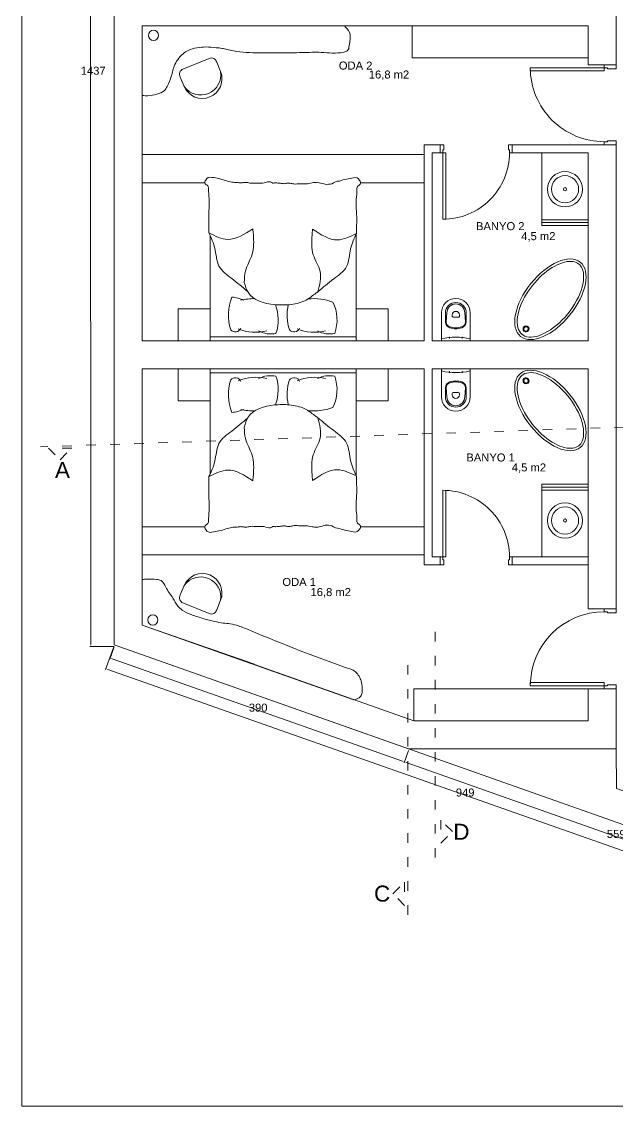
# Model space of a CAD drawing. Header units: inches. Extents: x 3473 to 6569, y -2621 to 2096.
# Drawn here: x 3481 to 4225, y -2621 to -1265 of the extents above; entities that cross this region are included whole.
import ezdxf

# ---------------------------------------------------------------- set-up
doc = ezdxf.new("R2010")
doc.units = ezdxf.units.IN
doc.header["$MEASUREMENT"] = 0
doc.linetypes.add('ACAD_ISO03W100', pattern=[30, 12, -18])
for name, color, linetype, lineweight in [('0.20', 150, 'Continuous', 20), ('GÖRÜNÜŞ-1', 3, 'Continuous', 25), ('kapı', 140, 'Continuous', 20), ('mevcut DUVAR', 71, 'Continuous', 40), ('olcu', 144, 'Continuous', 0), ('TEFRİŞ BANYO GRUBU', 173, 'Continuous', 5)]:
    doc.layers.add(name, color=color, linetype=linetype, lineweight=lineweight)
doc.layers.add('FURN', color=151, linetype='Continuous')
doc.styles.add('Annotative', font='arial.ttf')

msp = doc.modelspace()

# ---------------------------------------------------------------- linework, layer by layer
at = {"color": 7, "lineweight": 0}
for p, q in [((3481.342350074614, -2620.549189490746), (3481.342350074614, -552.6464856799212)), ((3567.590641271477, -2043.304829247539), (3567.151668279566, -611.7790890372697)), ((3596.872471907981, -759.3180152717657), (3596.872390957961, -1319.391234908595)), ((3631.872398040182, -1270.391239967308), (3884.415665822501, -1270.391239967308)), ((3631.872398040182, -1270.391239967308), (3631.872398040182, -1357.489977639817)), ((3968.703053313396, -1310.531202019135), (3968.703059115004, -1270.391288651022)), ((3968.703059115004, -1270.391288651022), (4188.693697331805, -1270.340077673608)), ((4188.693709260458, -1270.3913204473), (4188.703053313392, -1310.531233258431)), ((4188.703053313392, -1310.531233258431), (3968.703053313396, -1310.531202019135)), ((3596.872383731269, -1369.391234908588), (3596.87239095799, -1319.391234908591)), ((3596.872383731233, -1369.391234908592), (3596.872328871382, -1748.953167221106)), ((3983.693647318404, -1663.953223130178), (3983.693647318404, -1418.95322144969)), ((4003.693647318404, -1418.95322144969), (3983.693647318404, -1418.95322144969)), ((4008.193643428928, -1418.95322144969), (4003.693643429227, -1418.95322144969)), ((4003.693647318404, -1428.95322144969), (4003.693647318404, -1418.95322144969)), ((4093.693643423282, -1418.953189987692), (4093.693643423282, -1428.95322144969)), ((4188.693647318404, -1418.95322144969), (4093.693643423282, -1418.95322144969)), ((3983.693659242516, -1431.377865832795), (3631.872314056564, -1431.377916683179)), ((3993.693647318404, -1663.953224575525), (3993.693647318404, -1428.95322144969)), ((3993.693647318404, -1428.95322144969), (4003.693647318404, -1428.95322144969)), ((4010.713646924539, -1428.953221449689), (4003.691315558529, -1428.953221178741)), ((4093.693643423282, -1428.95322144969), (4090.273646919291, -1428.95322144969)), ((4188.693647318404, -1428.95322144969), (4093.693643423282, -1428.95322144969)), ((4130.858477228842, -1429.120583777538), (4130.858450954575, -1520.013187814772)), ((4188.693720284234, -1429.120600495935), (4130.858477228842, -1429.120583777538)), ((4188.693687724798, -1428.95322144969), (4188.693668212633, -1554.391328076333)), ((4188.693694009967, -1520.01320453317), (4188.693720284234, -1429.120600495935)), ((3709.979342219741, -1466.37791185258), (3631.872319115279, -1466.377923141754)), ((3983.693664301231, -1466.377872291369), (3904.42381846901, -1466.37788374861)), ((3898.838663705913, -1490.177803158308), (3898.838663705913, -1495.329377525151)), ((4130.858453087304, -1512.635274975946), (4188.693696142695, -1512.635291694344)), ((4130.85845202094, -1516.324231395359), (4188.693695076331, -1516.324248113757)), ((3898.838663705913, -1530.597539633421), (3898.838663705913, -1664.007889112564)), ((4130.858450954575, -1520.013187814772), (4188.693694009967, -1520.01320453317)), ((3716.727319710598, -1664.007889112564), (3716.727319710598, -1532.669593667614)), ((3676.727319710598, -1663.95320592764), (3676.727319710598, -1623.95320592764)), ((3676.727319710598, -1623.95320592764), (3716.727319710598, -1623.95320592764)), ((3716.727319710598, -1623.95320592764), (3716.727319710598, -1663.95320592764)), ((3898.838663705913, -1664.007889112564), (3898.838663705913, -1624.007889112564)), ((3898.838663705913, -1624.007889112564), (3938.838663705913, -1624.007889112564)), ((3938.838663705913, -1624.007889112564), (3938.838663705913, -1664.007889112564)), ((3716.727319710598, -1663.95320592764), (3676.727319710598, -1663.95320592764)), ((3716.727319710598, -1658.95320592764), (3898.838663705913, -1658.95320592764)), ((3938.838663705913, -1664.007889112564), (3898.838663705913, -1664.007889112564)), ((3716.727319710598, -1698.953197704996), (3676.727319710598, -1698.953197704996)), ((3676.727319710598, -1698.953197704996), (3676.727319710598, -1738.953197704996)), ((3716.727319710598, -1698.898514520072), (3716.727319710598, -1830.236809965021)), ((3716.727319710598, -1698.953197704996), (3898.838663705913, -1698.953197704996)), ((3716.727319710598, -1738.953197704996), (3716.727319710598, -1698.953197704996)), ((3716.727319710598, -1703.953197704996), (3898.838663705913, -1703.953197704996)), ((3898.838663705913, -1832.308863999215), (3898.838663705913, -1698.898514520072)), ((3938.838663705913, -1698.898514520072), (3898.838663705913, -1698.898514520072)), ((3898.838663705913, -1698.898514520072), (3898.838663705913, -1738.898514520072)), ((3938.838663705913, -1738.898514520072), (3938.838663705913, -1698.898514520072)), ((3983.693647318404, -1698.953223130185), (3983.693647318404, -1943.953252759792)), ((3993.693647318404, -1698.953224575532), (3993.693647318404, -1933.953252759792)), ((3676.727319710598, -1738.953197704996), (3716.727319710598, -1738.953197704996)), ((3898.838663705913, -1738.898514520072), (3938.838663705913, -1738.898514520072)), ((4130.858404263011, -1933.953252759792), (4130.858404263011, -1843.060648722553)), ((4130.858404263011, -1843.060648722553), (4188.693647318404, -1843.060648722553)), ((4188.693647318404, -1843.060648722553), (4188.693647318404, -1933.953252759792)), ((4130.858404263011, -1846.749605141966), (4188.693647318404, -1846.749605141966)), ((4130.858404263011, -1850.43856156138), (4188.693647318404, -1850.43856156138)), ((3898.838663705913, -1872.728600474328), (3898.838663705913, -1867.577026107485)), ((3709.979342219741, -1896.528491780056), (3631.872319115279, -1896.528480490882)), ((3983.693664301231, -1896.528531341267), (3904.42381846901, -1896.528519884025)), ((3983.693659242516, -1931.528531341266), (3631.872314056564, -1931.528480490882)), ((3993.693647318404, -1933.953252759792), (4003.693647318404, -1933.953252759792)), ((4010.713646924539, -1933.953252759793), (4003.691315558529, -1933.953253030741)), ((4003.693647318404, -1933.953252759792), (4003.693647318404, -1943.953252759792)), ((4093.693643423282, -1933.953252759792), (4090.273646919291, -1933.953252759792)), ((4188.693647318404, -1933.953252759792), (4093.693643423282, -1933.953252759792)), ((4093.693643423282, -1943.95328422179), (4093.693643423282, -1933.953252759792)), ((4188.693647318404, -1933.953252759792), (4130.858404263011, -1933.953252759792)), ((4003.693647318404, -1943.953252759792), (3983.693647318404, -1943.953252759792)), ((4008.193643428928, -1943.953252759792), (4003.693643429227, -1943.953252759792)), ((4188.693647318404, -1943.953252759792), (4093.693643423282, -1943.953252759792)), ((3631.872298062602, -1962.111522987944), (3631.872289790809, -2019.165676930566)), ((3631.872289790809, -2019.165676930566), (3896.186399163206, -2112.568720334534)), ((4223.693565443748, -2265.423931347327), (3596.872282016168, -2043.918473906584)), ((3596.872286238665, -2043.918483652233), (3964.19320770343, -2173.721966488694)), ((3594.154215505461, -2061.431657434724), (3956.80012782068, -2189.457953956623)), ((3970.849535775197, -2138.953101377551), (3771.872282665722, -2068.638727897684)), ((3588.917564705687, -2074.51424871425), (4478.952271811167, -2388.506996300281)), ((3970.84954157742, -2098.813186389895), (3970.858885630355, -2138.953099201026)), ((3970.84954157742, -2098.813186389895), (4188.69359772738, -2098.900153465497)), ((4188.685595806496, -2138.896326588245), (4188.701585683827, -2098.843240850545)), ((4188.693583723148, -2138.953245581039), (4188.693597767179, -2098.78632185775)), ((4483.564287832457, -2375.423553613359), (3961.514942284338, -2191.122443239576)), ((4498.456123131368, -2320.460574429731), (4223.904634234242, -2223.439856593494)), ((4223.693565443748, -2265.423931347327), (4490.900290266994, -2359.849164141227)), ((6568.557608177187, -2620.549189490746), (3481.342350074614, -2620.549189490746))]:
    msp.add_line(p, q, dxfattribs=at)
at = {"color": 7, "linetype": 'ACAD_ISO03W100', "lineweight": 0}
for p, q in [((4233.352066993575, -1771.923591750765), (3504.974966096743, -1796.461598329537)), ((3543.71596654036, -1798.157287705945), (3514.734035752559, -1798.157287705945)), ((3514.734035752559, -1798.157287705945), (3529.225001146459, -1812.665823237498)), ((3529.225001146459, -1812.665823237498), (3543.71596654036, -1798.157287705945)), ((3997.655803156576, -2309.828928014478), (3997.655803156576, -2023.549936365649)), ((3963.487488387774, -2381.108908396824), (3963.487488387774, -2055.042535694065)), ((4004.479517620895, -2262.807629111718), (4004.479517620895, -2291.789559899518)), ((4018.988053152449, -2277.298594505618), (4004.479517620895, -2262.807629111718)), ((4004.479517620895, -2291.789559899518), (4018.988053152449, -2277.298594505618)), ((3944.885538704506, -2354.970441021085), (3959.394074236059, -2340.479475627185)), ((3959.394074236059, -2340.479475627185), (3959.394074236059, -2369.461406414986)), ((3959.394074236059, -2369.461406414986), (3944.885538704506, -2354.970441021085))]:
    msp.add_line(p, q, dxfattribs=at)
at = {"color": 7, "lineweight": 0}
for centre, radius in [((3645.880212347519, -1282.27530174703), 6.392457970711046), ((4159.637733259658, -1474.56689411536), 22), ((4159.637733259658, -1474.56689411536), 17), ((4159.637733259658, -1474.56689411536), 2.009189976235854), ((4159.637673430961, -1888.506950741172), 22), ((4159.637673430961, -1888.506950741172), 17), ((4159.637673430961, -1888.506950741172), 2.009189976235854), ((3645.062467819059, -2012.826186582398), 6.392457970711046)]:
    msp.add_circle(centre, radius, dxfattribs=at)
for points in [[(3737.544286319753, -1300.158540756252), (3745.915780569543, -1301.750192724561), (3761.592955369037, -1303.565636636282), (3778.178953402617, -1304.246430584244), (3802.717139141343, -1304.246430584244), (3831.572230044228, -1303.792569606318), (3855.201602944173, -1303.565636636282), (3883.375071223883, -1303.338708628391), (3888.146388005174, -1301.296331746635), (3890.191235084145, -1295.169215987713), (3891.100058318232, -1289.949817222572), (3890.418446090363, -1278.603302698495), (3890.39569670026, -1278.554714691199), (3884.415665822511, -1270.391239967328)], [(3631.872398040199, -1357.489977639823), (3638.940551815613, -1357.85188543587), (3649.996799257176, -1355.823605957907), (3659.247957804648, -1351.541677102068), (3663.083797693078, -1346.132928519437), (3668.047833733261, -1333.512506889674), (3672.560587154643, -1318.863805781977), (3677.524623194884, -1310.750677945878), (3689.032153255364, -1301.060000507394), (3700.088400696986, -1297.904896340493), (3711.144658533973, -1296.778071651555), (3724.006015660358, -1297.679531402697), (3731.452064523008, -1298.580991153853), (3737.544286319753, -1300.158540756252)], [(3868.637841810589, -1467.881048972369), (3860.163299030508, -1468.380477079205), (3852.908749370894, -1466.432602416098), (3850.363339910342, -1465.913238683555)], [(3769.896038176666, -1524.021673311625), (3738.667638689105, -1537.330427655979), (3715.149847178487, -1529.245894924883)], [(3715.149847178487, -1529.245894924883), (3722.435377007467, -1548.421351116136), (3727.583901154343, -1570.622929628007), (3743.530808543437, -1586.21211162956), (3763.273685796361, -1602.25686183371)], [(3759.183127147262, -1591.021115514421), (3760.611273355375, -1576.76380914147), (3769.061475929979, -1555.875946383458), (3770.52195986174, -1531.332568160855), (3769.896038176666, -1524.021673311625)], [(3851.101355272403, -1602.774550491813), (3853.76376771339, -1577.281497799544), (3845.313565138844, -1556.393635041532), (3843.853081207082, -1531.850256818958), (3844.479002892098, -1524.539361969713)], [(3844.479002892098, -1524.539361969713), (3875.707402379601, -1537.848116314053), (3899.225193890277, -1529.763583582957)], [(3899.225193890277, -1529.763583582957), (3891.939664061298, -1548.939039774239), (3886.791139914421, -1571.140618286081), (3870.844232525269, -1586.729800287663), (3851.101355272403, -1602.774550491813)], [(3815.429667841177, -1619.016736550591), (3834.723158960696, -1613.958563684238), (3847.169843414158, -1605.61816529643), (3851.101355272403, -1602.774550491813)], [(3815.429667841177, -1743.889667082083), (3834.723158960696, -1748.947839948436), (3847.169843414158, -1757.288238336245), (3851.101355272403, -1760.131853140891)], [(3715.149847178487, -1833.660508707791), (3722.435377007467, -1814.485052516538), (3727.583901154343, -1792.283474004667), (3743.530808543437, -1776.694292003114), (3763.273685796361, -1760.649541798964)], [(3851.101355272403, -1760.131853140891), (3853.76376771339, -1785.62490583313), (3845.313565138844, -1806.512768591143), (3843.853081207082, -1831.056146813717), (3844.479002892098, -1838.367041662961)], [(3899.225193890277, -1833.142820049718), (3891.939664061298, -1813.96736385845), (3886.791139914421, -1791.765785346593), (3870.844232525269, -1776.176603345011), (3851.101355272403, -1760.131853140891)], [(3759.183127147262, -1771.885288118283), (3760.611273355375, -1786.142594491204), (3769.061475929979, -1807.030457249217), (3770.52195986174, -1831.57383547182), (3769.896038176666, -1838.884730321064)], [(3769.896038176666, -1838.884730321064), (3738.667638689105, -1825.575975976695), (3715.149847178487, -1833.660508707791)], [(3844.479002892098, -1838.367041662961), (3875.707402379601, -1825.058287318621), (3899.225193890277, -1833.142820049718)], [(3868.637841810589, -1895.025354660305), (3860.163299030508, -1894.525926553484), (3852.908749370894, -1896.473801216576), (3850.363339910342, -1896.993164949119)]]:
    msp.add_spline(points, degree=3, dxfattribs=at)
msp.add_open_spline([(3631.872298063652, -1962.104294530945), (3633.853461105318, -1962.049996490168), (3639.751633422798, -1961.888272937402), (3647.435255228833, -1961.669879517052), (3657.152327418735, -1963.129657060126), (3661.832378227147, -1974.272356157409), (3669.543457882013, -1983.862818954338), (3675.031218095392, -1994.628549846078), (3682.966779821902, -2002.146550296195), (3694.353478139674, -2006.907560136679), (3707.985084622283, -2011.113442651666), (3721.056634524022, -2014.78642748695), (3732.194707163027, -2016.702359337811), (3742.299101952871, -2017.561105864588), (3753.780493009603, -2020.425349047102), (3803.169913903577, -2041.463706559764), (3850.294853324827, -2059.965545714149), (3897.541867795051, -2076.273400424674), (3902.82651455485, -2082.352700993855), (3906.185818188707, -2092.041087745296), (3906.958004154381, -2100.220564647403), (3905.438987805508, -2108.002320118409), (3900.828746982501, -2111.495988041308), (3897.886304077459, -2112.175910689548), (3896.186399163213, -2112.568720334544)], degree=3, knots=[0.2630609383529227, 0.2630609383529227, 0.2630609383529227, 0.2630609383529227, 6.191193535986377, 17.91827404754298, 23.86410399470991, 33.79379929296931, 50.4569437917765, 62.0395091107707, 69.42322477027778, 82.76745636807033, 98.47341637774524, 112.3832708474749, 123.4232798306581, 132.3291231820442, 142.7704323995685, 158.7421401094242, 293.168329878948, 294.7962489406005, 308.5253092988328, 314.8657110029575, 325.5609268610189, 333.1813014809189, 336.9804524849675, 342.1780465484923, 342.1780465484923, 342.1780465484923, 342.1780465484923], dxfattribs=at)
at = {"layer": '0.20', "color": 7, "lineweight": 0}
for centre, radius, start, end in [((3704.79254351995, -1331.631335503755), 25.19919804938647, 215.5586394657039, 9.281355768249995), ((3706.849592713826, -1336.61677262049), 24.54228811425846, 203.2965225682044, 21.50333522057523), ((3704.79254351995, -1984.275068128881), 25.19919804938647, 350.71864423175, 144.4413605342961), ((3706.849592713826, -1979.289631012146), 24.54228811425846, 338.4966647793619, 156.7034774317956)]:
    msp.add_arc(centre, radius, start, end, dxfattribs=at)
for points in [[(3796.443148812396, -1466.748073136812), (3795.024518050079, -1466.826831985833), (3791.91353951057, -1465.40439955474), (3784.147346986574, -1466.713493551491), (3775.20389704546, -1466.858636625082), (3767.240039422351, -1467.033353019011), (3762.362246214296, -1466.123034674412), (3759.155765075819, -1466.078450854679), (3754.823599607509, -1466.719061190102), (3752.919915815699, -1466.475776480016), (3748.121878955979, -1466.07006449133), (3743.793400860101, -1465.718298203297), (3736.305210225459, -1463.819056611464)], [(3850.363339910342, -1465.913238683555), (3845.796108026232, -1466.318926535518), (3838.029915502178, -1467.628020532269), (3829.086465561064, -1467.773163605874), (3821.122607937956, -1467.947879999818), (3816.2448147299, -1467.037561655205), (3813.038333591481, -1466.992977835456), (3808.706168123113, -1467.633588170909), (3806.802484331361, -1467.390303460794), (3802.004447471641, -1466.984591472123), (3797.675969375763, -1466.632825184075), (3796.443148812396, -1466.748073136812)], [(3815.429667841177, -1619.016736550591), (3796.972554623382, -1618.755436243751), (3763.951925736095, -1603.395470144096), (3759.183127147262, -1591.021115514421)], [(3815.429667841177, -1743.889667082083), (3796.972554623382, -1744.150967388923), (3763.951925736095, -1759.510933488578), (3759.183127147262, -1771.885288118283)], [(3796.443148812396, -1896.158330495862), (3795.024518050079, -1896.079571646871), (3791.91353951057, -1897.502004077935), (3784.147346986574, -1896.192910081183), (3775.20389704546, -1896.047767007592), (3767.240039422351, -1895.873050613664), (3762.362246214296, -1896.783368958262), (3759.155765075819, -1896.827952777996), (3754.823599607509, -1896.187342442572), (3752.919915815699, -1896.430627152658), (3748.121878955979, -1896.836339141344), (3743.793400860101, -1897.188105429406), (3736.305210225459, -1899.08734702121)], [(3850.363339910342, -1896.993164949119), (3845.796108026232, -1896.587477097157), (3838.029915502178, -1895.278383100405), (3829.086465561064, -1895.1332400268), (3821.122607937956, -1894.958523632857), (3816.2448147299, -1895.86884197747), (3813.038333591481, -1895.913425797218), (3808.706168123113, -1895.272815461765), (3806.802484331361, -1895.516100171881), (3802.004447471641, -1895.921812160552), (3797.675969375763, -1896.273578448614), (3796.443148812396, -1896.158330495862)]]:
    msp.add_spline(points, degree=3, dxfattribs=at)
at = {"layer": 'FURN', "color": 7, "lineweight": 0}
for p, q in [((3682.688842446863, -1324.369628093943), (3715.418733991509, -1311.0357050359)), ((3724.864363396119, -1315.791095364285), (3729.683645103837, -1327.620664721308)), ((3679.270881991483, -1334.357879310216), (3684.308227867613, -1346.322996229749)), ((3679.270881991483, -1981.54852432242), (3684.308227867613, -1969.583407402887)), ((3682.688842446863, -1991.536775538693), (3715.418733991509, -2004.870698596735)), ((3724.864363396119, -2000.115308268351), (3729.683645103837, -1988.285738911328))]:
    msp.add_line(p, q, dxfattribs=at)
for centre, radius, start, end in [((3718.059731140013, -1317.518384579206), 6.999999999999999, 14.27858489865023, 112.1656293653247), ((3685.329839595376, -1330.852307637246), 6.999999999999999, 112.1656293653247, 210.0526738316466), ((3713.723769131178, -1465.914912469917), 3.772943323645471, 131.5379597804344, 258.0482984750615), ((3716.842844138021, -1465.647468753915), 6.175103187009611, 73.13885869040209, 155.5418678322591), ((3705.399396677199, -1557.339890983359), 98.49525761526554, 71.71283817592094, 82.27795620840782), ((3908.975644391551, -1557.857579641204), 98.49525761526554, 97.72204379159217, 108.287161824079), ((3897.532196930731, -1466.16515741176), 6.175103187009611, 24.45813216774091, 106.8611413095979), ((3900.651271937572, -1466.432601127762), 3.772943323645471, 281.9517015249385, 48.46204021956557), ((3709.162245964125, -1473.581291501464), 5.485643084060605, 358.7526300697091, 46.44053343638653), ((3836.168895710774, -1473.369250054147), 121.5227586437418, 180.1562768114962, 186.2292168052706), ((3879.179243189269, -1481.611285809902), 17.31012844095959, 93.67462564450392, 127.5152833863028), ((3778.206145357978, -1473.886938711991), 121.5227586437418, 353.7707831947294, 359.8437231885038), ((3905.212795104625, -1474.098980159309), 5.485643084060605, 133.5594665636135, 181.2473699302909), ((3641.248463256229, -1492.235901683885), 74.33255586837494, 352.5491667163142, 4.382951175056642), ((3973.126577812521, -1492.753590341729), 74.33255586837494, 175.6170488249434, 187.4508332836858), ((4149.58948214608, -1512.441551143557), 434.7645137320893, 178.6073421038737, 182.2151252921834), ((3464.78555892267, -1512.959239801402), 434.7645137320893, 357.7848747078166, 1.392657896126323), ((3799.405723094312, -1631.605946762878), 60.06152000270235, 158.1985898708481, 197.9610466945983), ((3735.598782080841, -1671.293978622994), 62.51365496232899, 68.24009892033494, 82.60948579128), ((3771.883658626873, -1685.577507734253), 74.28717747759002, 89.82728087964327, 103.1377882690176), ((3845.295286705311, -1685.577507734253), 74.28717747759002, 70.62628414998834, 94.93186417853008), ((3750.345220847471, -1637.778796853504), 51.27597759914432, 340.7910034575359, 21.66814976337856), ((3872.817351172752, -1631.605946762878), 60.06152000270235, 167.9380584908495, 197.9610466945983), ((3823.756848925911, -1637.778796853504), 51.27597759914432, 340.7910034575359, 25.75663131222453), ((3748.000269121508, -1645.343882192362), 7.463347796528228, 219.8589228020187, 337.3514715142778), ((3773.51006241451, -1596.678839394122), 56.64614143414914, 247.3495968715114, 284.1188558637682), ((3792.073814142936, -1623.911558946598), 31.45795564925837, 241.7162388803004, 282.2833714366034), ((3821.411897199946, -1645.343882192362), 7.463347796528228, 219.8589228020187, 337.3514715142778), ((3846.92169049295, -1596.678839394122), 56.64614143414914, 247.3495968715114, 284.1188558637682), ((3865.485442221375, -1623.911558946598), 31.45795564925837, 241.7162388803004, 282.2833714366034), ((3792.073814142936, -1738.994844686038), 31.45795564925837, 77.71662856339663, 118.2837611196996), ((3865.485442221375, -1738.994844686038), 31.45795564925837, 77.71662856339663, 118.2837611196996), ((3799.405723094312, -1731.300456869758), 60.06152000270235, 162.0389533054258, 201.8014101291519), ((3748.000269121508, -1717.562521440274), 7.463347796528228, 22.64852848572219, 140.1410771979631), ((3773.51006241451, -1766.227564238514), 56.64614143414914, 75.8811441362317, 112.6504031284886), ((3750.345220847471, -1725.127606779132), 51.27597759914432, 338.3318502365969, 19.2089965424883), ((3872.817351172752, -1731.300456869758), 60.06152000270235, 162.0389533054258, 192.0619415091739), ((3821.411897199946, -1717.562521440274), 7.463347796528228, 22.64852848572219, 140.1410771979631), ((3846.92169049295, -1766.227564238514), 56.64614143414914, 75.8811441362317, 112.6504031284886), ((3823.756848925911, -1725.127606779132), 51.27597759914432, 334.2433686877754, 19.2089965424883), ((3845.295286705311, -1677.328895898383), 74.28717747759002, 265.0681358214699, 289.3737158500116), ((3735.598782080841, -1691.612425009642), 62.51365496232899, 277.39051420872, 291.7599010796651), ((3771.883658626873, -1677.328895898383), 74.28717747759002, 256.8622117309824, 270.1727191203568), ((4149.58948214608, -1850.464852489078), 434.7645137320893, 177.7848747078166, 181.3926578961263), ((3464.78555892267, -1849.947163831234), 434.7645137320893, 358.6073421038737, 2.215125292183403), ((3641.248463256229, -1870.670501948751), 74.33255586837494, 355.6170488249434, 7.450833283685829), ((3973.126577812521, -1870.152813290906), 74.33255586837494, 172.5491667163141, 184.3829511750566), ((3836.168895710774, -1889.537153578489), 121.5227586437418, 173.7707831947295, 179.8437231885038), ((3778.206145357978, -1889.019464920644), 121.5227586437418, 0.1562768114962128, 6.229216805270547), ((3713.723769131178, -1896.991491162719), 3.772943323645471, 101.9517015249385, 228.4620402195656), ((3709.162245964125, -1889.325112131172), 5.485643084060605, 313.5594665636135, 1.247369930290874), ((3879.179243189269, -1881.295117822734), 17.31012844095959, 232.4847166136972, 266.325374355496), ((3905.212795104625, -1888.807423473327), 5.485643084060605, 178.7526300697091, 226.4405334363865), ((3900.651271937572, -1896.473802504874), 3.772943323645471, 311.5379597804344, 78.0482984750615), ((3716.842844138021, -1897.258934878721), 6.175103187009611, 204.4581321677409, 286.8611413095978), ((3705.399396677199, -1805.566512649277), 98.49525761526554, 277.7220437915922, 288.2871618240791), ((3908.975644391551, -1805.048823991432), 98.49525761526554, 251.712838175921, 262.2779562084078), ((3897.532196930731, -1896.741246220876), 6.175103187009611, 253.1388586904021, 335.541867832259), ((3685.329839595376, -1985.054095995389), 6.999999999999999, 149.9473261683308, 247.8343706346753), ((3718.059731140013, -1998.38801905343), 6.999999999999999, 247.8343706346753, 345.7214151013498)]:
    msp.add_arc(centre, radius, start, end, dxfattribs=at)
at = {"layer": 'GÖRÜNÜŞ-1', "color": 7, "lineweight": 0}
for p, q in [((3631.872383731262, -1369.391239967294), (3631.872390957979, -1319.3912399673)), ((3983.693647318404, -1698.953223130185), (3631.872336098107, -1698.953172279806)), ((4188.693647318404, -1698.953252759792), (3993.693647318404, -1698.953224575532)), ((4223.904634234242, -2223.439856593494), (4223.69338635841, -2173.722003995479))]:
    msp.add_line(p, q, dxfattribs=at)
at = {"layer": 'kapı', "color": 7, "linetype": 'Continuous', "lineweight": 0}
for p, q in [((4116.232111103819, -1326.753190767271), (4116.232112502091, -1322.753190767488)), ((4116.293680952543, -1322.753190772468), (4208.693680947626, -1322.753223072526)), ((4208.693679549354, -1326.753223072317), (4116.293679554271, -1326.753190772251)), ((4208.693682275983, -1318.953223072732), (4208.693680947626, -1322.753223072526)), ((4208.693680947626, -1322.753223072526), (4208.693679549354, -1326.753223072317)), ((4208.693680947626, -1322.753223072526), (4212.693680947411, -1322.753224470806)), ((4212.693680947411, -1322.753224470806), (4212.693680527927, -1323.95322447074)), ((4212.693680527927, -1323.95322447074), (4223.693680527344, -1323.953228315984)), ((4223.693680527344, -1323.953228315984), (4223.693682275182, -1318.953228316252)), ((4008.193643428925, -1418.953219876593), (4003.693643429227, -1418.95322144969)), ((4008.193645666231, -1425.353219604485), (4008.193643428925, -1418.953219876593)), ((4089.193643423584, -1418.953191560791), (4089.194463893659, -1425.343506766324)), ((4093.693643423282, -1418.953189987692), (4089.193643423584, -1418.953191560791)), ((4212.693648647343, -1415.153224465884), (4208.693648647558, -1415.153223067611)), ((4208.693648647558, -1415.153223067611), (4208.693647319201, -1418.953223067409)), ((4223.693649066242, -1413.953228311193), (4212.693649066828, -1413.953224465942)), ((4212.693649066828, -1413.953224465942), (4212.693648647343, -1415.153224465884)), ((4223.693647318401, -1418.953228310925), (4223.693649066242, -1413.953228311193)), ((4003.691315558529, -1428.953221178741), (4007.111315558305, -1428.953219983184)), ((4007.111315558305, -1428.953219983184), (4007.111314299827, -1425.353219982844)), ((4007.111314299827, -1425.353219982844), (4008.191314299756, -1425.3532196053)), ((4007.113675995658, -1512.113219990272), (4007.113646924773, -1428.953219982368)), ((4007.113646924773, -1428.953219982368), (4010.713646924539, -1428.953218723888)), ((4010.713646924539, -1428.953218723888), (4010.713675995424, -1512.113218731792)), ((4089.191309409995, -1425.374173587188), (4090.271309409924, -1425.374173209642)), ((4090.271309409924, -1425.374173209642), (4090.273646919283, -1428.95319091148)), ((4007.113675995658, -1850.79325421921), (4007.113646924773, -1933.953254227114)), ((4010.713646924539, -1933.953255485594), (4010.713675995424, -1850.79325547769)), ((4003.691315558529, -1933.953253030741), (4007.111315558305, -1933.953254226298)), ((4007.111315558305, -1933.953254226298), (4007.111314299827, -1937.553254226638)), ((4007.111314299827, -1937.553254226638), (4008.191314299756, -1937.553254604182)), ((4007.113646924773, -1933.953254227114), (4010.713646924539, -1933.953255485594)), ((4008.193645666231, -1937.553254604997), (4008.193643428925, -1943.953254332889)), ((4089.191309409995, -1937.532300622294), (4090.271309409924, -1937.53230099984)), ((4089.193643423584, -1943.953282648691), (4089.194463893659, -1937.562967443158)), ((4090.271309409924, -1937.53230099984), (4090.273646919283, -1933.953283298002)), ((4008.193643428925, -1943.953254332889), (4003.693643429227, -1943.953252759792)), ((4093.693643423282, -1943.95328422179), (4089.193643423584, -1943.953282648691)), ((4208.701624236467, -2002.586328857031), (4208.701625564933, -1998.786328857143)), ((4212.701624236754, -2002.586330255414), (4208.701624236467, -2002.586328857031)), ((4212.701623817237, -2003.786330255377), (4212.701624236754, -2002.586330255414)), ((4223.701623818019, -2003.786334100939), (4212.701623817237, -2003.786330255377)), ((4223.701625566003, -1998.786334101096), (4223.701623818019, -2003.786334100939)), ((4208.701593332139, -2090.986328854304), (4116.301593325556, -2090.986296551587)), ((4116.301593325556, -2090.986296551587), (4116.301591927172, -2094.986296551467)), ((4116.301591927172, -2094.986296551467), (4208.701591933751, -2094.986328854176)), ((4208.701591933751, -2094.986328854176), (4208.701593332139, -2090.986328854304)), ((4208.701590605288, -2098.786328854061), (4208.701591933751, -2094.986328854176)), ((4208.701591933751, -2094.986328854176), (4212.701591934038, -2094.986330252565)), ((4212.701591934038, -2094.986330252565), (4212.701592353555, -2093.786330252601)), ((4212.701592353555, -2093.786330252601), (4223.701592354338, -2093.786334098163)), ((4223.701592354338, -2093.786334098163), (4223.701590606354, -2098.786334098006))]:
    msp.add_line(p, q, dxfattribs=at)
for centre, major_axis, ratio, start_param, end_param in [((4208.693680947626, -1322.753223072526), (-11.22990837531546, -91.71504324250039), 0.9999999999999996, -1.448959665083718, 0.1218366617111792), ((4007.113646924773, -1428.953219982368), (0.004130120480543226, -83.15999990534695), 0.9999999998389797, -4.931517069572955e-05, 1.570747011624221)]:
    msp.add_ellipse(centre, major_axis=major_axis, ratio=ratio, start_param=start_param, end_param=end_param, dxfattribs=at)
at = {"layer": 'kapı', "color": 7, "linetype": 'Continuous', "lineweight": 0, "extrusion": (0, 0, -1)}
msp.add_ellipse((4007.113646924773, -1933.953254227114), major_axis=(0.004130120480543226, 83.15999990534695), ratio=0.9999999998389797, start_param=-4.931517069572955e-05, end_param=1.570747011624221, dxfattribs=at)
at = {"layer": 'kapı', "color": 7, "linetype": 'Continuous', "lineweight": 0, "extrusion": (0, 0, -0.9999999999999999)}
msp.add_ellipse((4208.701591933751, -2094.986328854176), major_axis=(-92.39999962957879, -0.008346933577174798), ratio=0.999999999897915, start_param=9.068437557591125e-05, end_param=1.570887011170453, dxfattribs=at)
at = {"layer": 'mevcut DUVAR', "color": 7, "linetype": 'Continuous', "lineweight": 0}
for p, q in [((4223.69370217827, -1319.391325506009), (4223.69372825536, -1138.970383170827)), ((3631.872390957965, -1319.391239967303), (3631.872398040182, -1270.391239967308)), ((3631.872398040182, -1270.391239967308), (3771.872398040175, -1270.391260202166)), ((3771.872398040175, -1270.391260202166), (4188.693709260458, -1270.3913204473)), ((4188.693709260458, -1270.3913204473), (4188.693702365498, -1318.95321452588)), ((4188.693702331425, -1318.95321452588), (4223.693702331414, -1318.953229482886)), ((3631.872341156829, -1663.953172279804), (3631.872383731229, -1369.391239967286)), ((4223.693647318404, -1418.953224280698), (4188.693647318404, -1418.95322144969)), ((4223.693668212626, -1554.391315333951), (4223.693687760236, -1418.953224280702)), ((4188.693668212612, -1554.391328076333), (4188.693652377112, -1663.953252759788)), ((4223.693611184729, -1948.953254249996), (4223.693668212615, -1554.39131533395)), ((3786.872341157324, -1663.949700708523), (3631.872341156829, -1663.953172279804)), ((3983.693647318404, -1663.953223130178), (3786.872341156818, -1663.953194682674)), ((4188.693652377112, -1663.953252759788), (3993.693647318404, -1663.953224575525)), ((3631.872328871375, -1748.953172279808), (3631.872336098107, -1698.95317227981)), ((3631.872336098107, -1698.953172279806), (3983.693647318404, -1698.953223130185)), ((3993.693647318404, -1698.953224575532), (4188.693647318404, -1698.953252759792)), ((4188.693647318404, -1698.953252759792), (4188.693603982124, -1998.786327613834)), ((4188.693647318404, -1698.953252759792), (4188.693641537023, -1738.953246896803)), ((3596.872328871382, -1748.953167221106), (3596.872286238665, -2043.918483652233)), ((3631.872289816297, -2019.165676930507), (3631.872328871375, -1748.953172279808)), ((4188.693630696908, -1813.953257261231), (4188.693622024829, -1873.953261051459)), ((4223.693602776025, -1998.786328520526), (4223.693611184729, -1948.953254249996)), ((4188.693603982124, -1998.786327613834), (4223.69360606697, -1998.786328520526)), ((3772.099477198743, -2067.991046171363), (3631.872289790809, -2019.165676930566)), ((4223.701590606354, -2098.786334098006), (4188.693597767179, -2098.786321857749)), ((4223.693578697851, -2173.722003995505), (4223.693588059171, -2098.786334095208)), ((4188.693583723148, -2138.953245581039), (3970.849535775197, -2138.953101377551)), ((4223.69338635841, -2173.722003995479), (4223.693583723166, -2138.953075131841)), ((4223.693583723166, -2138.953075131841), (4223.693583721994, -2138.953281844935)), ((3964.19320770343, -2173.721966488694), (4223.69338635841, -2173.722003995479))]:
    msp.add_line(p, q, dxfattribs=at)
at = {"layer": 'olcu', "color": 7, "lineweight": 0}
for p, q in [((3596.397980950797, -2045.795995682434), (3566.341407947568, -2045.80521243866)), ((3596.190049141442, -2046.385393139734), (3586.144111257824, -2074.861316391421)), ((3596.814919763569, -2046.385164089581), (3591.38068595288, -2061.778116409143)), ((3964.175646542454, -2176.075949894475), (3958.741412731764, -2191.468902214037)), ((3964.175646542433, -2176.07594989447), (3958.741412731757, -2191.468902213994))]:
    msp.add_line(p, q, dxfattribs=at)
for points in [[(3568.007307918553, -2043.304701477986), (3567.1739746244, -2043.304957017093), (3567.591407888798, -2045.804829129999)], [(3594.292922945711, -2061.038756229419), (3594.015508065212, -2061.82455864003), (3591.796808273629, -2060.599412793226)], [(3589.056185911922, -2074.121317076057), (3588.778943499452, -2074.907180352443), (3586.559974876528, -2073.682521476841)], [(3956.93883526093, -2189.065052751317), (3956.66142038043, -2189.850855161928), (3959.157535052514, -2190.290198598121)], [(3961.653649724588, -2190.72954203427), (3961.376234844089, -2191.515344444881), (3959.157535052506, -2190.290198598077)]]:
    msp.add_solid(points, dxfattribs=at)
at = {"layer": 'TEFRİŞ BANYO GRUBU', "color": 7, "lineweight": 0}
for p, q in [((4005.300833164666, -1664.120571387674), (4005.300843282094, -1629.120571387675)), ((4010.300840088433, -1640.168649642296), (4010.300843282094, -1629.120572833022)), ((4011.125028607229, -1640.201900632802), (4012.100843282097, -1629.120573353347)), ((4018.800842539124, -1631.690789011588), (4018.800842039615, -1633.418779765406)), ((4019.800841750545, -1634.418780054475), (4026.800841750543, -1634.41878207796)), ((4027.800842539123, -1631.690791613212), (4027.800842039614, -1633.41878236703)), ((4035.476651550412, -1640.201907672111), (4034.50084328209, -1629.120579828501)), ((4036.300840088431, -1640.1686571581), (4036.300843282093, -1629.120580348826)), ((4041.300833164664, -1664.120581794172), (4041.300843282093, -1629.120581794173)), ((4023.300833164664, -1664.120576590923), (4005.300833164666, -1664.120571387674)), ((4015.550833995817, -1661.245312701593), (4015.55083467762, -1658.88669997439)), ((4023.300833164664, -1664.120576590923), (4041.300833164664, -1664.120581794172)), ((4031.050833995815, -1661.245317182168), (4031.050834677618, -1658.886704454965)), ((4005.300828130138, -1698.953228854796), (4005.300828130138, -1733.953228854796)), ((4023.300828130138, -1698.953228854796), (4005.300828130138, -1698.953228854796)), ((4015.550828130138, -1701.828490503838), (4015.550828130138, -1704.187103231041)), ((4023.300828130138, -1698.953228854796), (4041.300828130138, -1698.953228854796)), ((4031.050828130138, -1701.828490503838), (4031.050828130138, -1704.187103231041)), ((4041.300828130138, -1698.953228854796), (4041.300828130138, -1733.953228854796)), ((4010.300828130138, -1722.905152045521), (4010.300828130138, -1733.953228854796)), ((4011.125016658546, -1722.871901293263), (4012.100828130141, -1733.953228854796)), ((4018.800828130138, -1731.38301513332), (4018.800828130138, -1729.655024379502)), ((4019.800828130138, -1728.655024379502), (4026.800828130138, -1728.655024379502)), ((4027.800828130138, -1731.38301513332), (4027.800828130138, -1729.655024379502)), ((4035.47663960173, -1722.871901293263), (4034.500828130135, -1733.953228854796)), ((4036.300828130138, -1722.905152045521), (4036.300828130138, -1733.953228854796))]:
    msp.add_line(p, q, dxfattribs=at)
for centre, radius, start, end in [((4023.300843282093, -1629.120576590924), 18, 89.99998343749996, 179.9999834375521), ((4023.300843282093, -1629.120576590924), 18, 359.9999834375521, 89.99998343749996), ((4023.300843282093, -1629.120576590924), 13, 89.99998343749996, 179.9999834375521), ((4023.300843282093, -1629.120576590924), 11.2, 89.99998343749996, 179.9999834375521), ((4023.300843282093, -1629.120576590924), 13, 359.9999834375521, 89.99998343749996), ((4023.300843282093, -1629.120576590924), 11.2, 359.9999834375521, 89.99998343749996), ((4023.300842539123, -1631.6907903124), 4.5, 89.99998343749996, 179.9999834375521), ((4019.800842039615, -1633.418780054475), 1, 179.9999834375521, 269.9999834375), ((4023.300842539123, -1631.6907903124), 4.5, 359.9999834375521, 89.99998343749996), ((4026.800842039614, -1633.41878207796), 1, 269.9999834375, 359.9999834375521), ((4018.300840088433, -1640.168651954851), 8, 179.9999834375521, 252.8953482605917), ((4017.923637449415, -1640.064358599471), 6.800000000000001, 181.1589875688967, 256.1933041605098), ((4023.300844785253, -1623.920576590928), 25, 252.8953482605917, 269.9999834375), ((4023.300844785253, -1623.920576590928), 23.8, 252.8953482605917, 269.9999834375), ((4023.300844785253, -1623.920576590928), 23.8, 269.9999834375, 287.1046186143927), ((4023.300844785253, -1623.920576590928), 25, 269.9999834375, 287.1046186143927), ((4028.678042787745, -1640.064361708241), 6.800000000000001, 283.8066627145567, 358.8409793062049), ((4028.300840088431, -1640.168654845545), 8, 287.1046186143927, 359.9999834375521), ((4023.300810237602, -1743.433936761646), 84, 77.7011926611627, 102.2987742140181), ((4023.300828130138, -1619.639868684069), 84, 257.7012092235751, 282.2987907764248), ((4018.300828130138, -1722.905152045521), 8, 107.1046351768972, 180), ((4017.923625460972, -1723.009445291864), 6.800000000000001, 103.8066792770265, 178.8409958686541), ((4023.300828130138, -1739.153228854793), 25, 90, 107.1046351768972), ((4023.300828130138, -1739.153228854793), 23.8, 90, 107.1046351768972), ((4023.300828130138, -1739.153228854793), 25, 72.89536482310284, 90), ((4023.300828130138, -1739.153228854793), 23.8, 72.89536482310284, 90), ((4028.678030799304, -1723.009445291864), 6.800000000000001, 1.159004131345847, 76.19332072297344), ((4028.300828130138, -1722.905152045521), 8, 0, 72.89536482310284), ((4023.300828130138, -1733.953228854796), 18, 180, 270), ((4023.300828130138, -1733.953228854796), 13, 180, 270), ((4023.300828130138, -1733.953228854796), 11.2, 180, 270), ((4019.800828130138, -1729.655024379502), 1, 90, 180), ((4023.300828130138, -1731.38301513332), 4.5, 180, 270), ((4023.300828130138, -1731.38301513332), 4.5, 270, 0), ((4023.300828130138, -1733.953228854796), 18, 270, 0), ((4023.300828130138, -1733.953228854796), 11.2, 270, 0), ((4023.300828130138, -1733.953228854796), 13, 270, 0), ((4026.800828130138, -1729.655024379502), 1, 0, 90)]:
    msp.add_arc(centre, radius, start, end, dxfattribs=at)
at = {"layer": 'TEFRİŞ BANYO GRUBU', "color": 7, "lineweight": 0, "ltscale": 0.01}
msp.add_ellipse((4141.415260702837, -1612.050471591239), major_axis=(-37.23706258974921, -46.34333953979049), ratio=0.5270110201421634, start_param=3.141592653589794, end_param=9.42477796076938, dxfattribs=at)
at = {"layer": 'TEFRİŞ BANYO GRUBU', "color": 7, "lineweight": 0}
for major_axis, ratio, start_param, end_param in [((1.613985222766039, -3.384900545170128), 0.9999999999999873, 3.926990816987248, 10.21017612416683), ((-2.482260399791661, -1.183589163361874), 0.9999999999997997, 5.497787143782038, 11.78097245096162)]:
    msp.add_ellipse((4110.965315353475, -1649.107997130981), major_axis=major_axis, ratio=ratio, start_param=start_param, end_param=end_param, dxfattribs=at)
at = {"layer": 'TEFRİŞ BANYO GRUBU', "color": 7, "lineweight": 0, "ltscale": 0.01, "extrusion": (0, 0, -1)}
msp.add_ellipse((4141.415240616421, -1751.023367997768), major_axis=(-37.23704919330758, 46.34335030388284), ratio=0.5270110201421634, start_param=3.141592653589794, end_param=9.42477796076938, dxfattribs=at)
at = {"layer": 'TEFRİŞ BANYO GRUBU', "color": 7, "lineweight": 0, "extrusion": (0, 0, -1)}
for major_axis, ratio, start_param, end_param in [((1.613986201237047, 3.384900078616291), 0.9999999999999873, 3.926990816987248, 10.21017612416683), ((-2.48226005765218, 1.18358988090728), 0.9999999999997996, 5.497787143782038, 11.78097245096162)]:
    msp.add_ellipse((4110.965305979247, -1713.965833655893), major_axis=major_axis, ratio=ratio, start_param=start_param, end_param=end_param, dxfattribs=at)
at = {"layer": 'TEFRİŞ BANYO GRUBU', "color": 7, "lineweight": 0, "ltscale": 0.01}
for points in [[(4176.773245666758, -1568.045735753709), (4172.766042392002, -1564.825931556668), (4166.663698377903, -1563.784102010861), (4151.349069022632, -1567.517142534052), (4142.390420282143, -1572.350228348616), (4125.473200484063, -1586.414643180542), (4117.542471157678, -1595.595903661524), (4104.638215154002, -1616.546073869293), (4100.477711437386, -1628.437969049948), (4099.413274604769, -1647.305408919434), (4102.294394853874, -1653.865159079141), (4112.606305300491, -1660.209109035277), (4120.830450134934, -1660.25030118323), (4140.059725843254, -1652.246644648782), (4150.727937058196, -1644.293825117478), (4168.714431209431, -1624.206682828139), (4175.969964588992, -1612.158454226796), (4183.572045337351, -1589.99437620012), (4183.795117082947, -1580.047048083114), (4179.998452825297, -1571.377676116987), (4178.561925571237, -1569.482947362034), (4176.773245666758, -1568.045735753709)], [(4176.773212859989, -1795.028114056229), (4172.766008654376, -1798.247917094908), (4166.663664339168, -1799.289744876703), (4151.349036063009, -1795.556699926528), (4142.390388719621, -1790.723611522291), (4125.473172987113, -1776.659191800121), (4117.542446314823, -1767.477929026601), (4104.638196367188, -1746.527755088624), (4100.477696088084, -1734.635858705267), (4099.413264709525, -1715.768418528096), (4102.294386854861, -1709.208669201238), (4112.60629913531, -1702.864722225946), (4120.830443981627, -1702.823532455339), (4140.059717376309, -1710.827194548387), (4150.72792629234, -1718.780017163546), (4168.714414637012, -1738.867164652242), (4175.969944533776, -1750.915395350938), (4183.572018875217, -1773.079475575141), (4183.795087745355, -1783.026803756642), (4179.998420981632, -1791.696174625264), (4178.561893179896, -1793.590902964948), (4176.773212859989, -1795.028114056229)]]:
    msp.add_open_spline(points, degree=3, knots=[0, 0, 0, 0, 0.6015025879176983, 0.6015025879176983, 1.203005175835397, 1.203005175835397, 1.804507763753095, 1.804507763753095, 2.50620562176696, 2.50620562176696, 3.207903479780825, 3.207903479780825, 3.90960133779469, 3.90960133779469, 4.611299195808555, 4.611299195808555, 5.31299705382242, 5.31299705382242, 6.014694911836284, 6.014694911836284, 6.283185307179586, 6.283185307179586, 6.283185307179586, 6.283185307179586], dxfattribs=at)

# ---------------------------------------------------------------- texts
at = {"color": 7, "lineweight": 0, "style": 'Annotative'}
for s, height, p in [('ODA 2', 10, (3877.249523519093, -1325.062458290341)), ('16,8 m2', 10, (3914.682304128691, -1336.235998372972)), ('BANYO 2', 10, (4048.525856587378, -1525.686443680261)), ('4,5 m2', 10, (4104.975075117788, -1538.203078821736)), ('A', 20, (3522.883473749126, -1835.348695767126)), ('BANYO 1', 10, (4036.458146730489, -1814.777400568884)), ('4,5 m2', 10, (4093.26141825594, -1827.199946593043)), ('ODA 1', 10, (3806.772132431643, -1970.327150057962)), ('16,8 m2', 10, (3841.922968104681, -1982.96572597823)), ('D', 20, (4020.170755325614, -2287.462585239174)), ('C', 20, (3921.2109561008, -2364.735335911222))]:
    msp.add_text(s, height=height, dxfattribs=at).set_placement(p)
at = {"color": 7, "lineweight": 0, "char_height": 10, "attachment_point": 5, "style": 'Annotative'}
for s, insert in [('1437', (3570.550418238311, -1326.540984183982)), ('390', (3776.535643787269, -2122.446588926402)), ('949', (4034.992164988925, -2228.513781684183)), ('559', (4223.597519485023, -2280.276389711242))]:
    msp.add_mtext(s, dxfattribs=dict(at, insert=insert))

doc.saveas('drawing.dxf')
